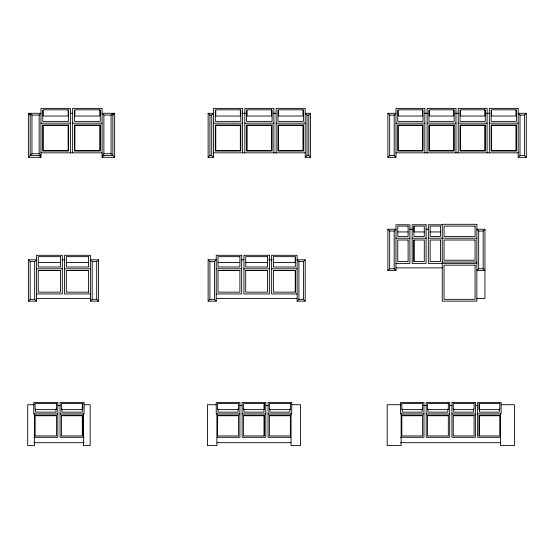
<?xml version="1.0" encoding="UTF-8"?>
<svg xmlns="http://www.w3.org/2000/svg" width="554" height="554" viewBox="0 0 554 554"><rect width="100%" height="100%" fill="white"/><g stroke="black" fill="none" stroke-linecap="round" stroke-linejoin="round"><path stroke-width="0.83" d="M28.372 157.329L31.966 153.742L31.966 115.087L30.165 113.293L30.165 155.535L40.954 155.535L39.154 153.742L39.154 115.087L40.954 113.293L28.372 113.293L28.372 157.329L40.954 157.329L40.954 108.383L70.393 108.383L70.393 152.835M114.657 157.329L111.063 153.742L111.063 115.087L112.864 113.293L112.864 155.535L102.075 155.535L103.875 153.742L103.875 115.087L102.075 113.293L114.657 113.293L114.657 157.329L102.075 157.329L102.075 108.383L72.636 108.383L72.636 152.835M112.857 115.087L114.657 113.293M102.075 157.329L103.875 155.529M36.467 301.141L34.667 299.347L34.667 261.599L36.467 259.798L28.372 259.798L28.372 301.141L36.467 301.141L36.467 255.311L62.297 255.311L62.297 293.952L36.467 293.952M213.519 157.329L211.718 155.529L211.718 115.087L213.519 113.293L208.131 113.293L208.131 157.329L213.519 157.329L213.519 108.383L242.59 108.383L242.59 152.835M28.372 301.141L30.172 299.347L30.172 261.599L28.372 259.798M98.48 301.141L96.687 299.347L96.687 261.599L98.48 259.798L90.392 259.798L92.186 261.599L92.186 299.347L90.392 301.141L98.48 301.141L98.48 259.798M208.131 157.329L209.924 155.529L209.924 115.087L208.131 113.293M310.586 157.329L308.793 155.529L308.793 115.087L310.586 113.293L305.199 113.293L306.999 115.087L306.999 155.529L305.199 157.329L310.586 157.329L310.586 113.293M216.226 301.141L214.426 299.347L214.426 261.599L216.226 259.798L208.131 259.798L208.131 301.141L216.226 301.141L216.226 255.311L241.689 255.311L241.689 293.952L216.226 293.952M208.131 301.141L209.924 299.347L209.924 261.599L208.131 259.798M395.978 157.329L394.185 155.529L394.185 115.087L395.978 113.293L387.89 113.293L387.89 157.329L395.978 157.329L395.978 108.383L424.849 108.383L424.849 152.835M387.89 157.329L389.684 155.529L389.684 115.087L387.89 113.293M305.199 301.141L303.405 299.347L303.405 261.599L305.199 259.798L297.11 259.798L298.904 261.599L298.904 299.347L297.11 301.141L305.199 301.141L305.199 259.798M395.978 270.574L394.185 268.773L394.185 231.025L395.978 229.231L387.89 229.231L387.89 270.574L395.978 270.574L395.978 224.758L409.905 224.758L409.905 263.385L395.978 263.385M526.3 157.329L524.5 155.529L524.5 115.087L526.3 113.293L518.205 113.293L520.005 115.087L520.005 155.529L518.205 157.329L526.3 157.329L526.3 113.293M387.89 270.574L389.684 268.773L389.684 231.025L387.89 229.231M483.157 231.025L484.958 229.231L476.862 229.231L478.663 231.025L478.663 268.773L476.862 270.574L484.958 270.574L483.157 268.773L483.157 231.025L478.663 231.025M70.226 113.293L72.809 113.293M242.063 113.293L245.519 113.293M273.198 113.293L275.795 113.293M424.385 113.293L427.826 113.293M455.374 113.293L458.816 113.293M486.357 113.293L489.805 113.293M31.966 115.087L39.154 115.087M103.875 115.087L111.063 115.087M209.924 115.087L211.718 115.087M306.999 115.087L308.793 115.087M389.684 115.087L394.185 115.087M520.005 115.087L524.5 115.087M40.954 123.175L70.393 123.175M72.636 123.175L102.075 123.175M213.519 123.175L242.59 123.175M244.826 123.175L273.891 123.175M276.141 123.175L305.199 123.175M395.978 123.175L424.849 123.175M427.099 123.175L455.977 123.175M458.213 123.175L487.091 123.175M489.341 123.175L518.205 123.175M40.954 152.835L102.075 152.835M213.519 152.835L305.199 152.835M395.978 152.835L518.205 152.835M31.966 153.742L39.154 153.742M103.875 153.742L111.063 153.742M209.924 155.529L211.718 155.529M306.999 155.529L308.793 155.529M389.684 155.529L394.185 155.529M520.005 155.529L524.5 155.529M442.265 224.758L428.332 224.758L428.332 263.385L476.862 263.385M409.697 229.231L412.266 229.231M425.978 229.231L428.554 229.231M389.684 231.025L394.185 231.025M397.772 231.946L408.111 231.946M424.288 231.946L413.956 231.946L413.956 226.101L424.288 226.101L424.295 236.426L413.949 236.426L413.949 226.551M430.133 231.946L440.465 231.946M395.978 238.227L409.905 238.227M412.155 238.227L426.088 238.227M428.332 238.227L476.862 238.227M413.949 240.021L424.295 240.021L424.288 261.592L413.949 261.585L413.949 240.021L413.956 261.592M62.145 259.798L64.714 259.798M241.177 259.798L243.76 259.798M268.711 259.798L272.152 259.798M30.172 261.599L34.667 261.599M92.186 261.599L96.687 261.599M209.924 261.599L214.426 261.599M298.904 261.599L303.405 261.599M442.265 262.035L476.862 262.035M38.261 262.506L60.504 262.506M66.348 262.506L88.598 262.506M218.013 262.506L239.889 262.506M245.727 262.506L267.603 262.506M273.447 262.506L295.317 262.506L295.317 256.661L273.447 256.661L273.441 266.986L295.31 266.986L295.31 257.111M395.978 267.88L442.265 267.88M36.467 268.78L62.297 268.78M64.548 268.78L90.392 268.78M216.226 268.78L241.689 268.78M243.94 268.78L269.389 268.78M271.64 268.78L297.11 268.78M389.684 268.773L394.185 268.773M478.663 268.773L483.157 268.773M38.261 270.574L60.504 270.574L60.497 292.152L38.261 292.145L38.261 270.574L60.497 270.581M88.598 292.145L66.341 292.152L66.348 270.574L88.598 270.574L88.592 292.152M218.013 270.574L239.889 270.574L239.889 292.152L218.013 292.145L218.013 270.574L239.889 270.581M245.727 270.574L267.603 270.574L267.596 292.152L245.727 292.145L245.727 270.574L267.596 270.581M273.447 270.574L295.317 270.574L295.317 292.145L273.441 292.152L273.447 270.574L295.31 270.581L295.31 292.152M66.341 270.581L88.592 270.581M90.392 293.952L64.548 293.952L64.548 255.311L90.392 255.311L90.392 301.141M297.11 293.952L271.64 293.952L271.64 255.311L297.11 255.311L297.11 301.141M36.467 298.44L90.392 298.44M216.226 298.44L297.11 298.44M476.862 298.44L484.958 298.44L484.958 229.231M30.172 299.347L34.667 299.347M92.186 299.347L96.687 299.347M209.924 299.347L214.426 299.347M298.904 299.347L303.405 299.347M34.438 404.718L27.7 404.718L27.7 445.617L34.438 445.617L34.438 413.236M84.27 404.718L90.163 404.718L90.163 445.617L83.425 445.617L83.425 413.236M216.039 404.718L207.459 404.718L207.459 445.617L216.898 445.617L216.898 413.236M291.903 404.718L300.483 404.718L300.483 445.617L291.044 445.617L291.044 413.236M401.138 404.718L387.211 404.718L387.211 445.617L401.138 445.617L401.138 413.236M501.28 404.718L514.396 404.718L514.396 445.617L500.456 445.617L500.456 413.236M57.651 405.389L60.213 405.389M239.383 405.389L241.959 405.389M265.982 405.389L268.558 405.389M423.699 405.389L426.275 405.389M449.509 405.389L452.092 405.389M475.318 405.389L477.901 405.389M57.81 413.928L33.759 413.928L33.759 402.426L57.81 402.426L57.81 437.307L33.759 437.307M60.061 413.928L84.097 413.928L84.097 402.426L60.061 402.426L60.061 437.307L84.097 437.307M239.889 413.928L216.226 413.928L216.226 402.426L239.889 402.426L239.889 437.307L217.071 437.307M242.133 413.928L265.795 413.928M268.046 413.928L291.723 413.928L291.723 402.426L268.046 402.426L268.046 437.307L290.871 437.307M423.955 413.928L400.466 413.928L400.466 402.426L423.955 402.426L423.955 437.307L400.466 437.307M426.192 413.928L449.675 413.928M451.925 413.928L475.401 413.928M477.652 413.928L501.128 413.928L501.128 402.426L477.652 402.426L477.652 437.307L500.29 437.307M35.56 415.729L56.016 415.729M61.861 415.729L82.304 415.729L82.304 435.506M218.02 415.729L238.088 415.729M243.933 415.729L264.002 415.729L264.002 435.506M269.84 415.729L289.922 415.729M402.266 415.729L422.162 415.729M427.993 415.729L447.874 415.729M453.719 415.729L473.608 415.729M499.334 415.729L479.445 415.729L479.445 435.506M33.759 442.694L84.097 442.694M217.078 442.694L290.864 442.694M400.466 442.694L500.269 442.694M28.372 113.293L30.172 115.087M39.154 155.529L40.954 157.329M518.205 157.329L518.205 108.383L489.341 108.383L489.341 152.835M516.411 110.184L516.411 121.381L491.135 121.381L491.135 110.184M499.334 408.97L499.334 412.134L479.445 412.134L479.445 404.219M487.091 152.835L487.091 108.383L458.213 108.383L458.213 152.835M485.29 110.184L485.29 121.381L460.007 121.381L460.007 110.184M473.608 408.97L473.608 412.134L453.719 412.134L453.719 408.97M455.977 152.835L455.977 108.383L427.099 108.383L427.099 152.835M454.176 110.184L454.176 121.381L428.893 121.381L428.893 110.184M447.874 408.97L447.874 412.134L427.993 412.134L427.993 408.97M423.048 110.184L423.048 121.381L397.779 121.381L397.779 110.184M422.162 408.97L422.162 412.134L402.266 412.134L402.266 408.97M305.199 157.329L305.199 108.383L276.141 108.383L276.141 152.835M303.405 110.184L303.405 121.381L277.935 121.381L277.935 110.184M289.922 408.97L289.922 412.134L269.84 412.134L269.84 408.97M273.891 152.835L273.891 108.383L244.826 108.383L244.826 152.835M272.09 110.184L272.09 121.381L246.627 121.381L246.627 110.184M264.002 404.219L264.002 412.134L243.933 412.134L243.933 408.97M240.796 110.184L240.796 121.381L215.312 121.381L215.312 110.184M238.088 408.97L238.088 412.134L218.02 412.134L218.02 408.97M100.281 110.184L100.281 121.381L74.437 121.381L74.437 110.184M82.304 404.219L82.304 412.134L61.861 412.134L61.861 408.97M68.592 110.184L68.592 121.381L42.748 121.381L42.748 110.184M56.016 408.97L56.016 412.134L35.56 412.134L35.56 408.97M68.142 109.81L43.198 109.81L43.198 116.021L68.142 116.021L68.142 109.81M99.831 109.81L74.887 109.81L74.887 116.021L99.831 116.021L99.831 109.81M240.339 109.81L215.769 109.81L215.769 116.021L240.339 116.021L240.339 109.81M271.64 109.81L247.077 109.81L247.077 116.021L271.64 116.021L271.64 109.81M302.948 109.81L278.385 109.81L278.385 116.021L302.948 116.021L302.948 109.81M422.598 109.81L398.229 109.81L398.229 116.021L422.598 116.021L422.598 109.81M453.726 109.81L429.343 109.81L429.343 116.021L453.726 116.021L453.726 109.81M484.84 109.81L460.464 109.81L460.464 116.021L484.84 116.021L484.84 109.81M515.968 109.81L491.585 109.81L491.585 116.021L515.968 116.021L515.968 109.81M68.592 124.975L42.748 124.975L42.748 151.034L68.592 151.034L68.592 124.975M100.281 124.975L74.437 124.975L74.437 151.034L100.281 151.034L100.281 124.975M240.796 124.975L215.312 124.975L215.312 151.034L240.796 151.034L240.796 124.975M272.09 124.975L246.627 124.975L246.627 151.034L272.09 151.034L272.09 124.975M303.405 124.975L277.935 124.975L277.935 151.034L303.405 151.034L303.405 124.975M423.048 124.975L397.779 124.975L397.779 151.034L423.048 151.034L423.048 124.975M454.176 124.975L428.893 124.975L428.893 151.034L454.176 151.034L454.176 124.975M485.29 124.975L460.007 124.975L460.007 151.034L485.29 151.034L485.29 124.975M516.411 124.975L491.135 124.975L491.135 151.034L516.411 151.034L516.411 124.975M68.142 125.426L43.198 125.426L43.198 150.598L68.142 150.598L68.142 125.426M99.831 125.426L74.887 125.426L74.887 150.598L99.831 150.598L99.831 125.426M240.339 125.426L215.769 125.426L215.769 150.598L240.339 150.598L240.339 125.426M271.64 125.426L247.077 125.426L247.077 150.598L271.64 150.598L271.64 125.426M302.948 125.426L278.385 125.426L278.385 150.598L302.948 150.598L302.948 125.426M422.598 125.426L398.229 125.426L398.229 150.598L422.598 150.598L422.598 125.426M453.726 125.426L429.343 125.426L429.343 150.598L453.726 150.598L453.726 125.426M484.84 125.426L460.464 125.426L460.464 150.598L484.84 150.598L484.84 125.426M515.968 125.426L491.585 125.426L491.585 150.598L515.968 150.598L515.968 125.426M476.862 224.301L442.265 224.301L442.265 301.141L476.862 301.141L476.862 224.301M426.088 224.758L412.155 224.758L412.155 263.385L426.088 263.385L426.088 224.758M408.111 226.101L397.772 226.101L397.779 236.426L408.111 236.426L408.111 226.101M440.465 226.101L430.133 226.101L430.126 236.426L440.472 236.426L440.465 226.101M475.069 226.094L444.066 226.094L444.066 236.426L475.069 236.426L475.069 226.094M408.111 240.014L397.772 240.014L397.772 261.592L408.111 261.592L408.111 240.014M440.472 240.021L430.126 240.021L430.133 261.592L440.472 261.585L440.465 240.014M475.069 240.021L444.066 240.021L444.066 260.235L475.069 260.235L475.069 240.021M269.389 255.311L243.94 255.311L243.94 293.952L269.389 293.952L269.389 255.311M60.504 256.661L38.261 256.661L38.261 266.986L60.497 266.986L60.504 256.661M88.598 256.661L66.348 256.661L66.341 266.986L88.592 266.986L88.598 256.661M239.889 256.661L218.013 256.661L218.02 266.986L239.889 266.986L239.889 256.661M267.603 256.661L245.727 256.661L245.734 266.986L267.596 266.986L267.603 256.661M475.069 265.179L444.066 265.179L444.066 299.347L475.069 299.347L475.069 265.179M265.795 402.426L242.133 402.426L242.133 437.307L265.795 437.307L265.795 402.426M449.675 402.426L426.192 402.426L426.192 437.307L449.675 437.307L449.675 402.426M475.401 402.426L451.925 402.426L451.925 437.307L475.401 437.307L475.401 402.426M56.466 403.589L35.117 403.589L35.117 409.614L56.466 409.614L56.466 403.589M82.754 403.589L61.404 403.589L61.404 409.614L82.754 409.614L82.754 403.589M238.539 403.589L217.57 403.589L217.57 409.614L238.539 409.614L238.539 403.589M264.452 403.589L243.483 403.589L243.483 409.614L264.452 409.614L264.452 403.589M290.372 403.589L269.389 403.589L269.389 409.614L290.372 409.614L290.372 403.589M422.598 403.589L401.823 403.589L401.823 409.614L422.598 409.614L422.598 403.589M448.325 403.589L427.543 403.589L427.543 409.614L448.325 409.614L448.325 403.589M474.058 403.589L453.269 403.589L453.269 409.614L474.058 409.614L474.058 403.589M499.784 403.589L478.995 403.589L478.995 409.614L499.784 409.614L499.784 403.589M56.466 415.285L35.117 415.285L35.117 435.956L56.466 435.956L56.466 415.285M82.754 415.285L61.404 415.285L61.404 435.956L82.754 435.956L82.754 415.285M238.539 415.285L217.57 415.285L217.57 435.956L238.539 435.956L238.539 415.285M264.452 415.285L243.483 415.285L243.483 435.956L264.452 435.956L264.452 415.285M290.372 415.285L269.389 415.285L269.389 435.956L290.372 435.956L290.372 415.285M422.598 415.285L401.823 415.285L401.823 435.956L422.598 435.956L422.598 415.285M448.325 415.285L427.543 415.285L427.543 435.956L448.325 435.956L448.325 415.285M474.058 415.285L453.269 415.285L453.269 435.956L474.058 435.956L474.058 415.285M499.784 415.285L478.995 415.285L478.995 435.956L499.784 435.956L499.784 415.285"/></g></svg>
